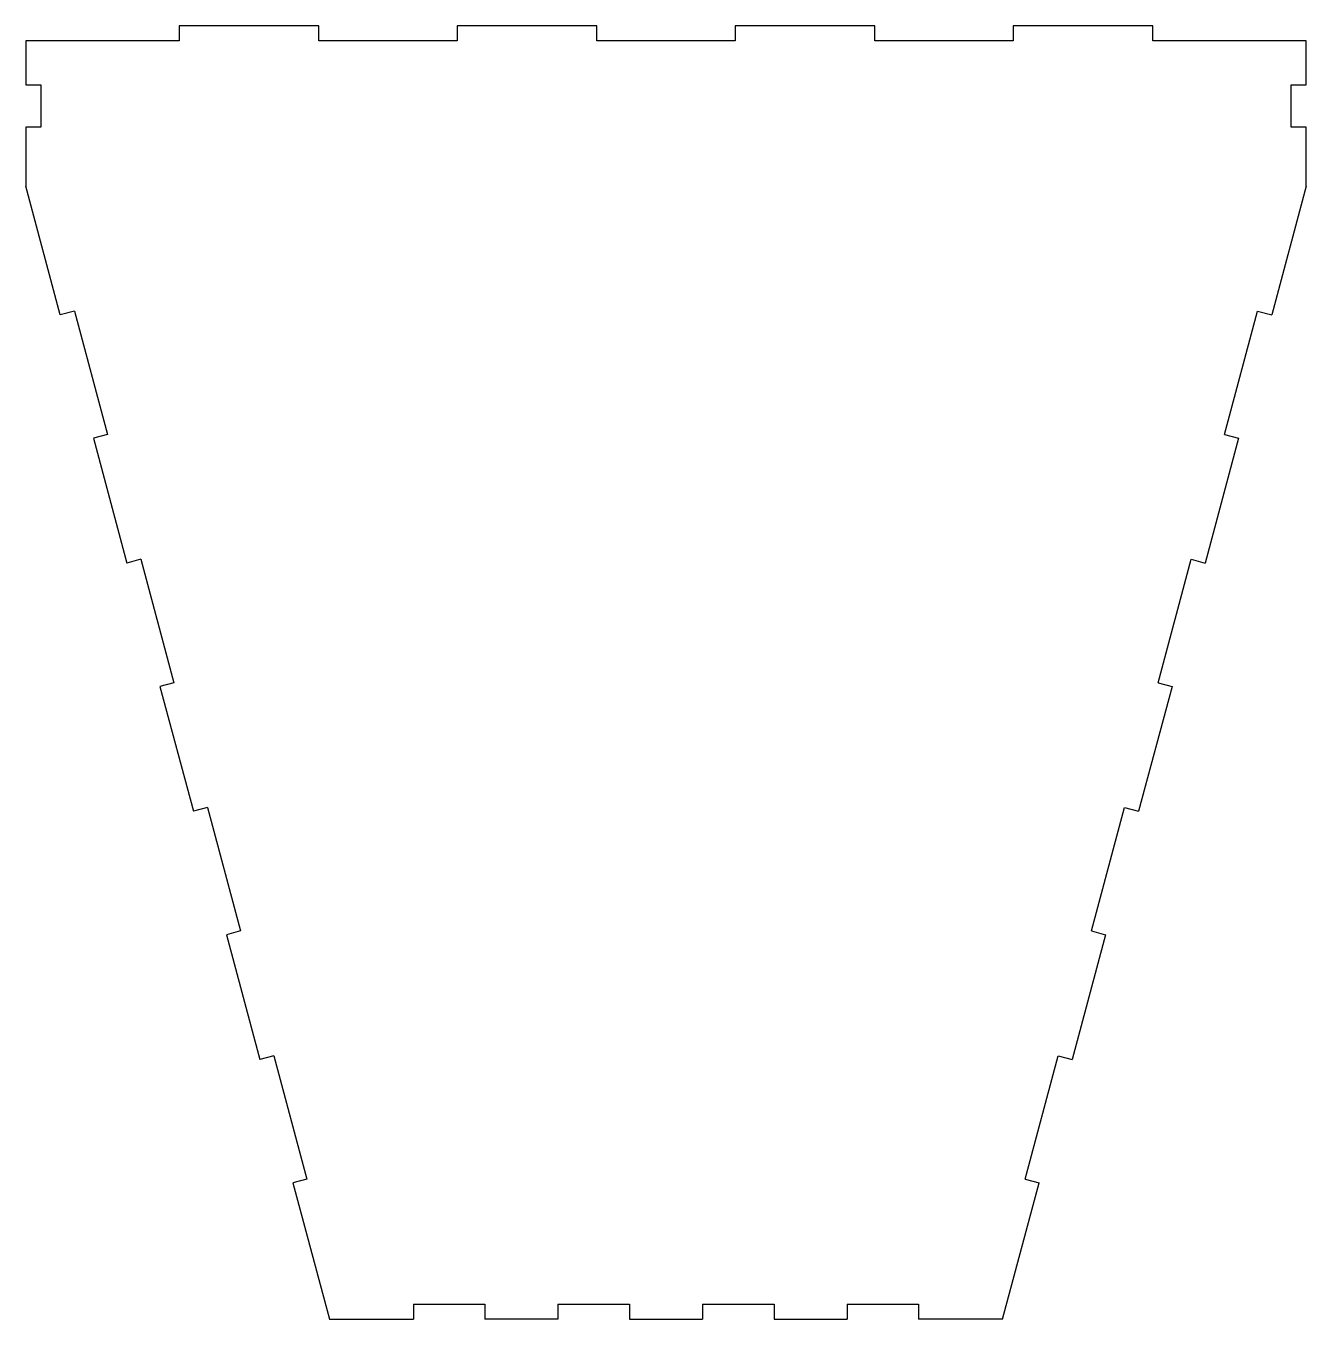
# Model space of a CAD drawing. Header units: millimetres. Extents: x -128 to 128, y -115 to 144.
import ezdxf

# ---------------------------------------------------------------- set-up
doc = ezdxf.new("R2010")
doc.units = ezdxf.units.MM

msp = doc.modelspace()

# ---------------------------------------------------------------- linework, layer by layer
at = {"color": 7, "linetype": 'Continuous', "lineweight": 25}
for p, q in [((-69.3, 143.59), (-97.2, 143.59)), ((-97.2, 143.59), (-97.2, 140.59)), ((-69.3, 140.59), (-69.3, 143.59)), ((-13.8, 143.59), (-41.7, 143.59)), ((-41.7, 143.59), (-41.7, 140.59)), ((-13.8, 140.59), (-13.8, 143.59)), ((41.7, 143.59), (13.8, 143.59)), ((13.8, 143.59), (13.8, 140.59)), ((41.7, 140.59), (41.7, 143.59)), ((97.2, 143.59), (69.3, 143.59)), ((69.3, 143.59), (69.3, 140.59)), ((97.2, 140.59), (97.2, 143.59)), ((-97.2, 140.59), (-127.8, 140.59)), ((-127.8, 140.59), (-127.8, 131.82)), ((-41.7, 140.59), (-69.3, 140.59)), ((13.8, 140.59), (-13.8, 140.59)), ((69.3, 140.59), (41.7, 140.59)), ((127.8, 140.59), (97.2, 140.59)), ((127.8, 131.82), (127.8, 140.59)), ((-127.8, 131.82), (-124.8, 131.82)), ((-124.8, 131.82), (-124.8, 123.35)), ((124.8, 123.35), (124.8, 131.82)), ((124.8, 131.82), (127.8, 131.82)), ((-124.8, 123.35), (-127.8, 123.35)), ((-127.8, 123.35), (-127.8, 111.59)), ((127.8, 123.35), (124.8, 123.35)), ((127.8, 111.59), (127.8, 123.35)), ((-120.92, 85.91), (-127.8, 111.59)), ((127.8, 111.59), (120.92, 85.91)), ((-118.12, 86.66), (-120.92, 85.91)), ((-118.12, 86.66), (-111.52, 62.03)), ((111.52, 62.03), (118.12, 86.66)), ((118.12, 86.66), (120.92, 85.91)), ((-111.52, 62.03), (-114.32, 61.28)), ((111.52, 62.03), (114.32, 61.28)), ((-114.32, 61.28), (-107.64, 36.35)), ((114.32, 61.28), (107.64, 36.35)), ((-104.84, 37.1), (-107.64, 36.35)), ((-104.84, 37.1), (-98.24, 12.46)), ((98.24, 12.46), (104.84, 37.1)), ((104.84, 37.1), (107.64, 36.35)), ((-98.24, 12.46), (-101.04, 11.71)), ((-101.04, 11.71), (-94.36, -13.21)), ((101.04, 11.71), (94.36, -13.21)), ((98.24, 12.46), (101.04, 11.71)), ((-91.56, -12.46), (-94.36, -13.21)), ((-91.56, -12.46), (-84.96, -37.1)), ((84.96, -37.1), (91.56, -12.46)), ((91.56, -12.46), (94.36, -13.21)), ((-84.96, -37.1), (-87.76, -37.85)), ((-87.76, -37.85), (-81.08, -62.78)), ((87.76, -37.85), (81.08, -62.78)), ((84.96, -37.1), (87.76, -37.85)), ((-78.28, -62.03), (-81.08, -62.78)), ((-78.28, -62.03), (-71.68, -86.66)), ((71.68, -86.66), (78.28, -62.03)), ((78.28, -62.03), (81.08, -62.78)), ((-71.68, -86.66), (-74.48, -87.41)), ((-74.48, -87.41), (-67.2, -114.59)), ((67.2, -114.59), (74.48, -87.41)), ((71.68, -86.66), (74.48, -87.41)), ((-50.42, -111.59), (-50.42, -114.59)), ((-50.42, -111.59), (-36.14, -111.59)), ((-36.14, -111.59), (-36.14, -114.59)), ((-21.57, -111.59), (-21.57, -114.59)), ((-21.57, -111.59), (-7.29, -111.59)), ((-7.29, -111.59), (-7.29, -114.59)), ((7.29, -111.59), (7.29, -114.59)), ((7.29, -111.59), (21.57, -111.59)), ((21.57, -111.59), (21.57, -114.59)), ((36.14, -111.59), (36.14, -114.59)), ((36.14, -111.59), (50.42, -111.59)), ((50.42, -111.59), (50.42, -114.59)), ((-67.2, -114.59), (-50.42, -114.59)), ((-21.57, -114.59), (-36.14, -114.59)), ((-7.29, -114.59), (7.29, -114.59)), ((21.57, -114.59), (36.14, -114.59)), ((67.2, -114.59), (50.42, -114.59))]:
    msp.add_line(p, q, dxfattribs=at)

doc.saveas('drawing.dxf')
